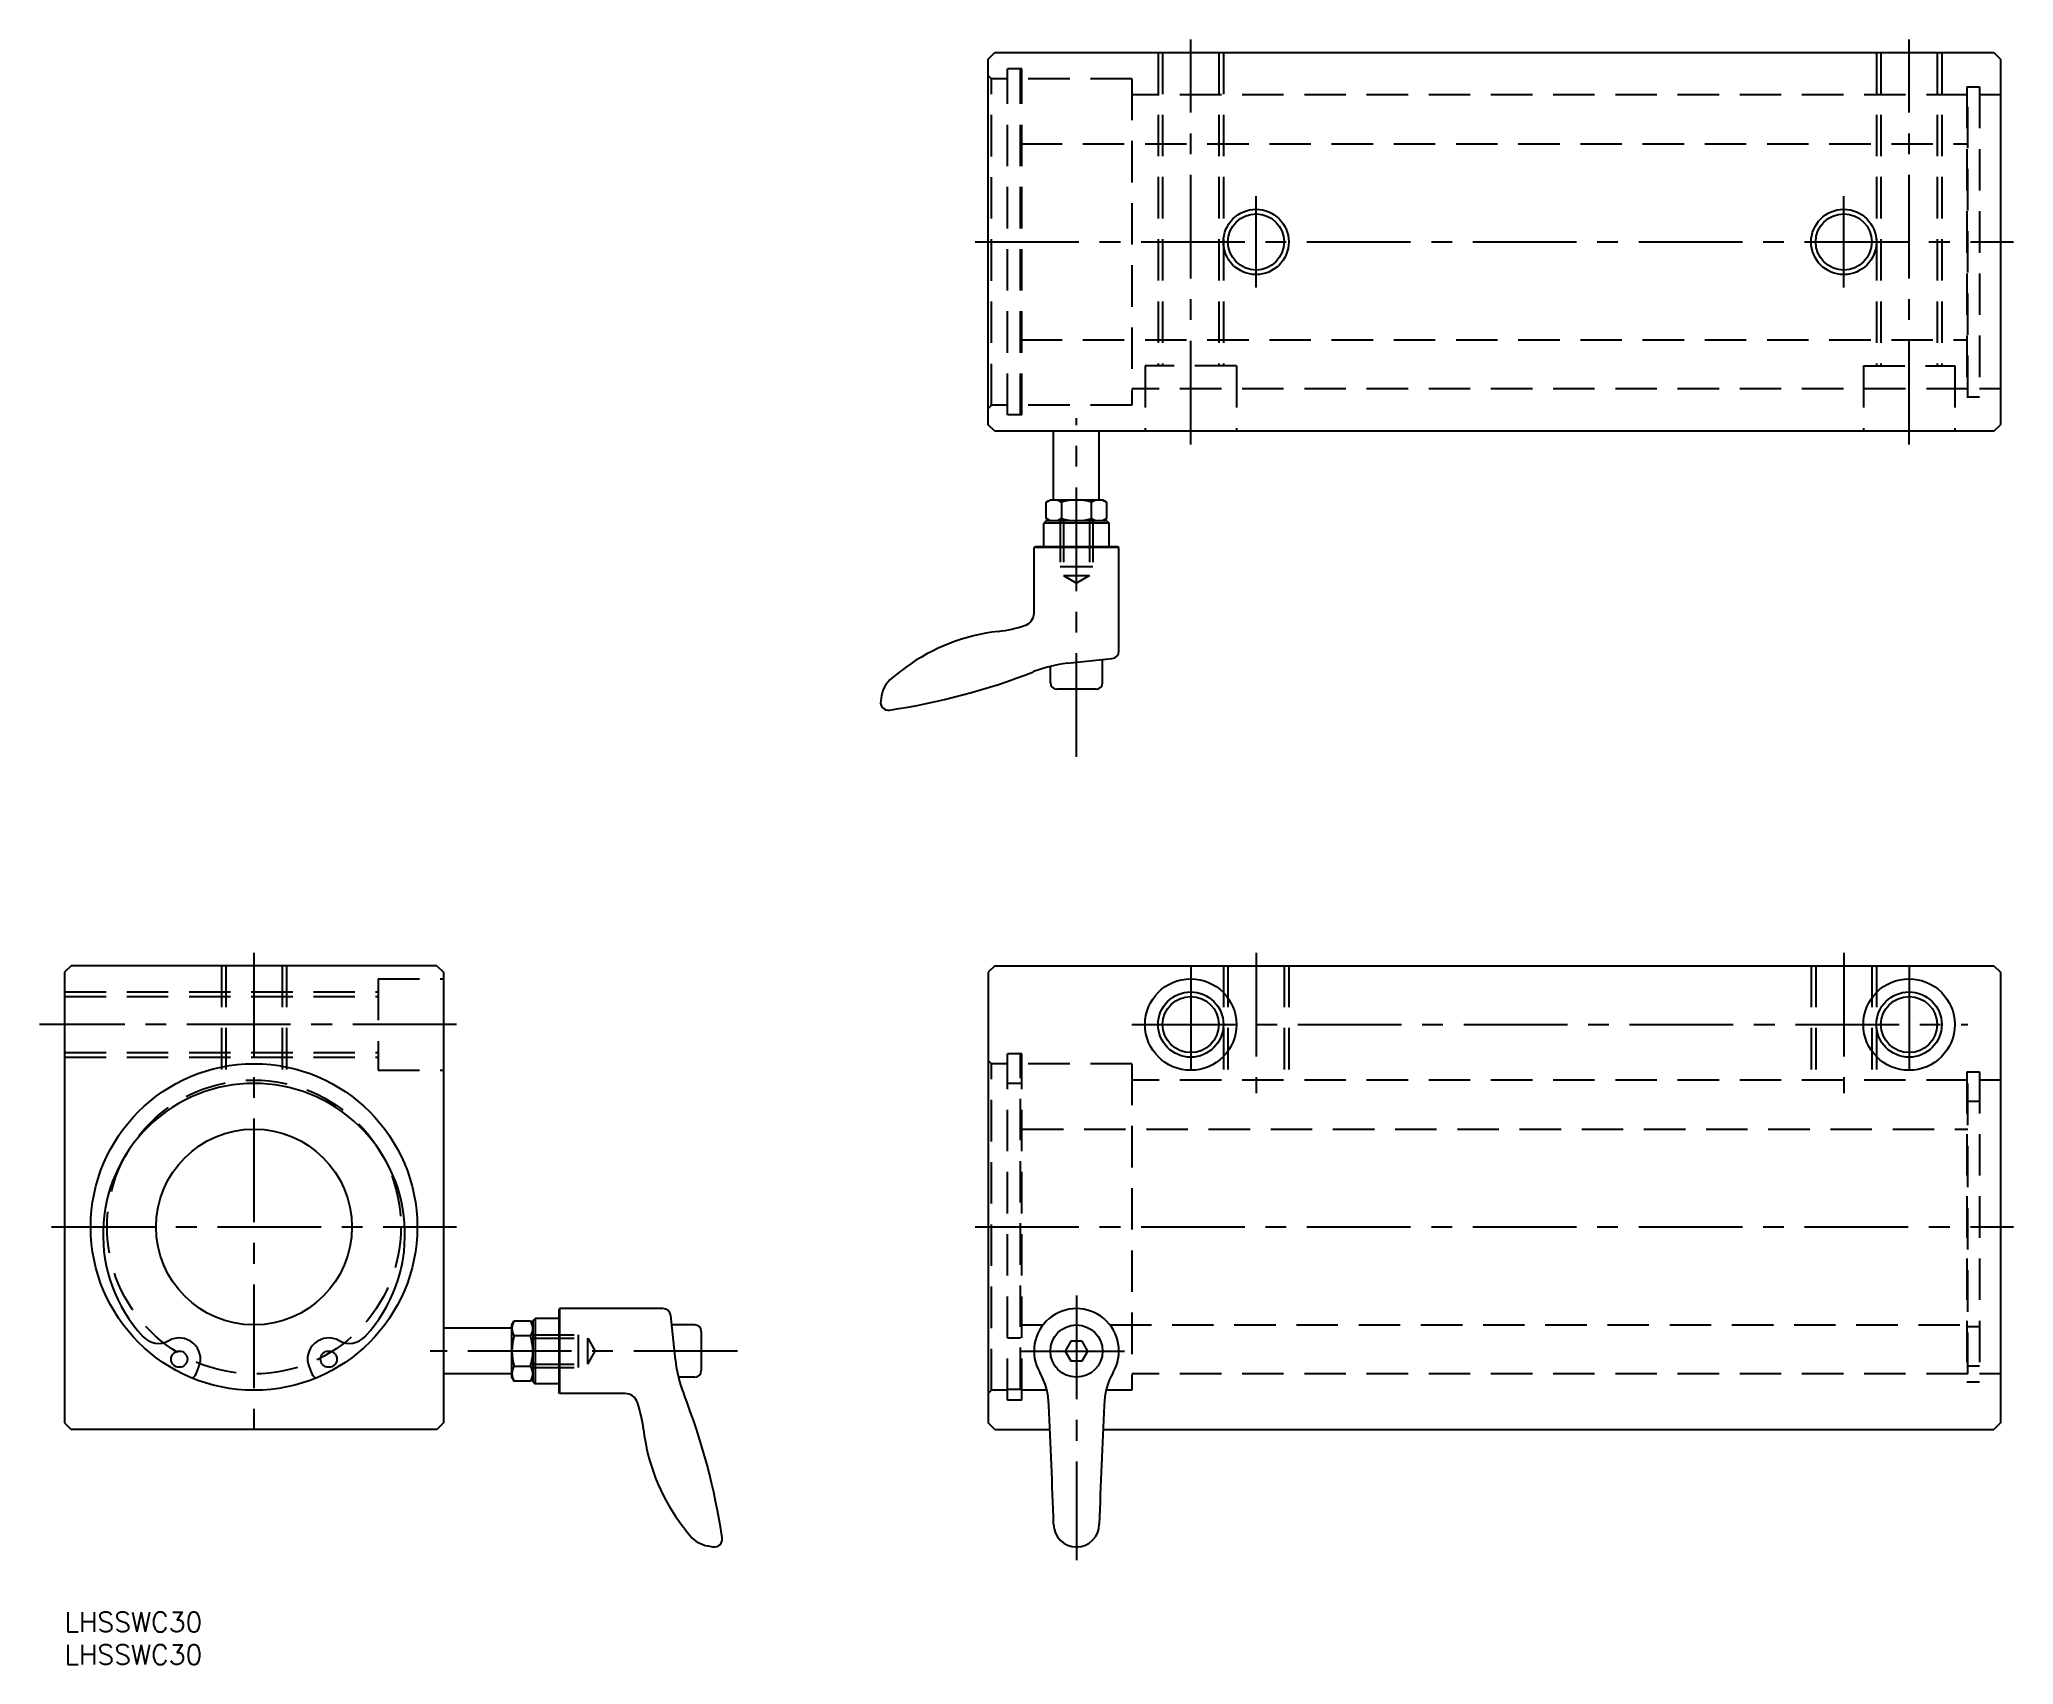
# Model space of a CAD drawing. Extents: x -4 to 298, y -8 to 241.
import ezdxf

# ---------------------------------------------------------------- set-up
doc = ezdxf.new("R2010")
doc.units = 0
doc.header["$LTSCALE"] = 0.5
doc.linetypes.add('CENTER', pattern=[50.8, 31.75, -6.35, 6.35, -6.35])
doc.linetypes.add('DASHED', pattern=[19.05, 12.7, -6.35])
for name, color, linetype in [('MSM_CENTER', 1, 'CENTER'), ('MSM_CONTINUOUS', 7, 'CONTINUOUS'), ('MSM_DASHED', 4, 'DASHED'), ('MSM_NARROW', 5, 'CONTINUOUS'), ('MSM_PART_NUMBER', 7, 'CONTINUOUS')]:
    doc.layers.add(name, color=color, linetype=linetype)
doc.styles.get("Standard").update_dxf_attribs({"font": 'txt.shx', "height": 3, "bigfont": 'bigfont.shx'})

# ---------------------------------------------------------------- blocks, each defined once
blk = doc.blocks.new('*U9')
at = {"layer": 'MSM_PART_NUMBER'}
blk.add_text('LHSSWC30', height=3, dxfattribs=at).set_placement((0, -3))
blk = doc.blocks.new('*U10')
at = {"layer": 'MSM_PART_NUMBER'}
blk.add_text('LHSSWC30', height=3, dxfattribs=at).set_placement((0, -8))

msp = doc.modelspace()

# ---------------------------------------------------------------- linework, layer by layer
at = {"layer": 'MSM_CENTER'}
for p, q in [((172.45, 178.85), (172.45, 240.85)), ((282.45, 178.85), (282.45, 240.85)), ((182.45, 202.85), (182.45, 216.85)), ((272.45, 202.85), (272.45, 216.85)), ((139.45, 209.85), (298.45, 209.85)), ((154.95, 130.99), (154.95, 182.85)), ((29, 101), (29, 26)), ((182.45, 101), (182.45, 79.5)), ((272.45, 101), (272.45, 79.5)), ((172.45, 99), (172.45, 81)), ((282.45, 99), (282.45, 81)), ((60, 90), (-3.85, 90)), ((163.45, 90), (291.45, 90)), ((-2, 59), (60, 59)), ((139.45, 59), (298.45, 59)), ((154.95, 48.5), (154.95, 8)), ((103.02, 40), (56, 40)), ((146.45, 40), (163.45, 40))]:
    msp.add_line(p, q, dxfattribs=at)
at = {"layer": 'MSM_CONTINUOUS'}
for p, q in [((141.45, 237.85), (142.45, 238.85)), ((142.45, 238.85), (295.45, 238.85)), ((295.45, 238.85), (296.45, 237.85)), ((141.45, 181.85), (141.45, 237.85)), ((296.45, 237.85), (296.45, 181.85)), ((172.49, 205.55), (172.49, 205.55)), ((282.4, 205.55), (282.4, 205.55)), ((142.45, 180.85), (141.45, 181.85)), ((295.45, 180.85), (296.45, 181.85)), ((295.45, 180.85), (142.45, 180.85)), ((151.45, 170.35), (151.45, 180.85)), ((158.45, 170.35), (158.45, 180.85)), ((150.33, 169.99), (150.95, 170.35)), ((150.33, 167.51), (150.33, 169.99)), ((150.95, 170.35), (158.95, 170.35)), ((152.64, 169.99), (152.64, 167.51)), ((157.26, 167.51), (157.26, 169.99)), ((158.95, 170.35), (159.57, 169.99)), ((159.57, 169.99), (159.57, 167.51)), ((150.31, 167.15), (149.95, 166.79)), ((150.31, 167.15), (149.95, 166.79)), ((159.95, 166.79), (149.95, 166.79)), ((149.95, 163.15), (149.95, 166.79)), ((159.58, 167.15), (150.31, 167.15)), ((150.95, 167.15), (150.33, 167.51)), ((159.57, 167.51), (158.95, 167.15)), ((159.58, 167.15), (159.95, 166.79)), ((159.58, 167.15), (159.95, 166.79)), ((159.95, 163.15), (159.95, 166.79)), ((148.45, 163.07), (148.65, 163.15)), ((161.45, 163.07), (148.45, 163.07)), ((148.45, 153.03), (148.45, 163.07)), ((161.25, 163.15), (148.65, 163.15)), ((161.45, 163.07), (161.25, 163.15)), ((161.45, 147.23), (161.45, 163.07)), ((153.59, 145.32), (160.37, 146.04)), ((158.95, 142.35), (158.95, 145.89)), ((150.95, 142.35), (150.95, 144.87)), ((125.11, 140.37), (124.97, 139.56)), ((157.95, 141.35), (151.95, 141.35)), ((1, 99), (0, 98)), ((0, 98), (0, 29)), ((57, 99), (1, 99)), ((57, 99), (58, 98)), ((58, 98), (58, 29)), ((142.45, 99), (141.45, 98)), ((141.45, 98), (141.45, 29)), ((142.45, 99), (295.45, 99)), ((295.45, 99), (296.45, 98)), ((296.45, 98), (296.45, 29)), ((75.79, 46.5), (75.7, 46.3)), ((75.7, 46.3), (75.7, 33.7)), ((75.79, 46.5), (75.79, 33.5)), ((91.62, 46.5), (75.79, 46.5)), ((93.53, 38.64), (92.81, 45.43)), ((68.5, 43.5), (58, 43.5)), ((68.5, 44), (68.86, 44.62)), ((68.5, 36), (68.5, 44)), ((68.86, 44.62), (71.34, 44.62)), ((71.34, 44.62), (71.7, 44)), ((71.7, 44.63), (72.07, 45)), ((71.7, 44.63), (72.07, 45)), ((71.7, 44.63), (71.7, 35.37)), ((72.07, 45), (72.07, 35)), ((75.7, 45), (72.07, 45)), ((96.5, 44), (92.97, 44)), ((97.5, 43), (97.5, 37)), ((71.34, 42.31), (68.86, 42.31)), ((154.08, 41.5), (153.21, 40)), ((153.21, 40), (154.08, 38.5)), ((155.81, 41.5), (154.08, 41.5)), ((156.68, 40), (155.81, 41.5)), ((155.81, 38.5), (156.68, 40)), ((20.26, 36.79), (20.57, 37.58)), ((37.43, 37.58), (37.74, 36.79)), ((68.5, 36.5), (58, 36.5)), ((68.86, 37.69), (71.34, 37.69)), ((154.08, 38.5), (155.81, 38.5)), ((68.86, 35.38), (68.5, 36)), ((71.34, 35.38), (68.86, 35.38)), ((71.7, 36), (71.34, 35.38)), ((71.7, 35.37), (72.07, 35)), ((71.7, 35.37), (72.07, 35)), ((71.7, 35.37), (72.07, 35)), ((75.7, 35), (72.07, 35)), ((75.79, 33.5), (75.7, 33.7)), ((85.82, 33.5), (75.79, 33.5)), ((96.5, 36), (93.99, 36)), ((0, 29), (1, 28)), ((57, 28), (1, 28)), ((58, 29), (57, 28)), ((142.45, 28), (141.45, 29)), ((142.45, 28), (150.88, 28)), ((159.01, 28), (295.45, 28)), ((296.45, 29), (295.45, 28)), ((98.48, 10.16), (99.29, 10.02))]:
    msp.add_line(p, q, dxfattribs=at)
for centre, radius in [((182.45, 209.85), 4.3), ((272.45, 209.85), 4.3), ((172.45, 90), 7), ((282.45, 90), 7), ((172.45, 90), 4.3), ((282.45, 90), 4.3), ((29, 59), 25), ((29, 59), 15), ((154.95, 40), 4), ((17.55, 38.76), 1.25), ((40.45, 38.76), 1.25)]:
    msp.add_circle(centre, radius, dxfattribs=at)
for centre, radius, start, end in [((151.48, 168.31), 2.04, 55.6158, 124.3842), ((154.95, 162.71), 7.64, 72.412, 107.588), ((158.41, 168.31), 2.04, 55.6158, 124.3842), ((151.48, 169.2), 2.04, 235.6158, 304.3842), ((154.95, 174.79), 7.64, 252.412, 287.588), ((158.41, 169.2), 2.04, 235.6158, 304.3842), ((146.45, 153.03), 2, 288.7225, 0), ((146.39, 120.41), 30, 96.5681, 125.9525), ((140.67, 170.08), 20, 276.5681, 288.7225), ((155.7, 125.43), 20, 96.0574, 111.4728), ((160.25, 147.23), 1.2, 276.0574, 0), ((129.54, 139.59), 4.5, 129.792, 170), ((111.77, 237.1), 100, 278.3651, 291.4728), ((152.26, 112.31), 40, 125.9525, 129.792), ((151.95, 142.35), 1, 180, 270), ((157.95, 142.35), 1, 270, 0), ((126.15, 139.35), 1.2, 170, 278.3651), ((29, 57.88), 23.12, 317.4306, 222.5694), ((91.62, 45.3), 1.2, 6.0574, 90), ((154.95, 40), 6.5, 329.7274, 210.2726), ((70.54, 43.46), 2.04, 145.6158, 214.3842), ((69.66, 43.46), 2.04, 325.6158, 34.3842), ((96.5, 43), 1, 0, 90), ((14.36, 44.43), 3.25, 222.5694, 299.3618), ((17.55, 38.76), 3.25, 338.5321, 119.3618), ((40.45, 38.76), 3.25, 60.6382, 201.4679), ((43.64, 44.43), 3.25, 240.6382, 317.4306), ((76.14, 40), 7.64, 162.412, 197.588), ((64.06, 40), 7.64, 342.412, 17.588), ((17.94, 37.7), 2.5, 311.6829, 338.5321), ((40.06, 37.7), 2.5, 201.4679, 228.3171), ((70.54, 36.54), 2.04, 145.6158, 214.3842), ((69.66, 36.54), 2.04, 325.6158, 34.3842), ((113.42, 40.75), 20, 186.0574, 201.4728), ((96.5, 37), 1, 270, 0), ((140.7, 31.68), 10, 0, 30.2726), ((169.2, 31.68), 10, 149.7274, 180), ((85.82, 31.5), 2, 18.7225, 90), ((1.75, -3.17), 100, 8.3651, 21.4728), ((68.77, 25.72), 20, 6.5681, 18.7225), ((-648.2, -10.38), 800, 1.71041, 3.01374), ((958.09, -10.38), 800, 176.98626, 178.28959), ((118.45, 31.44), 30, 186.5681, 215.9525), ((126.54, 37.31), 40, 215.9525, 219.792), ((154.95, 13.5), 3.5, 180, 0), ((99.26, 14.59), 4.5, 219.792, 260), ((99.5, 11.2), 1.2, 260, 8.3651)]:
    msp.add_arc(centre, radius, start, end, dxfattribs=at)
at = {"layer": 'MSM_DASHED'}
for p, q in [((167.45, 238.85), (167.45, 190.85)), ((168.15, 238.85), (168.15, 190.85)), ((176.75, 238.85), (176.75, 190.85)), ((177.45, 238.85), (177.45, 190.85)), ((277.45, 238.85), (277.45, 190.85)), ((278.15, 238.85), (278.15, 190.85)), ((286.75, 238.85), (286.75, 190.85)), ((287.45, 238.85), (287.45, 190.85)), ((146.6, 236.35), (144.4, 236.35)), ((144.4, 183.35), (144.4, 236.35)), ((146.4, 183.35), (146.4, 236.35)), ((146.6, 183.35), (146.6, 236.35)), ((141.45, 235.35), (141.95, 234.85)), ((144.4, 234.85), (141.95, 234.85)), ((141.95, 184.85), (141.95, 234.85)), ((163.45, 234.85), (146.4, 234.85)), ((163.45, 234.85), (163.45, 184.85)), ((291.3, 233.6), (293.25, 233.6)), ((291.3, 233.6), (291.3, 186.1)), ((291.45, 186.1), (291.45, 233.6)), ((293.25, 233.6), (293.25, 186.1)), ((291.45, 232.35), (163.45, 232.35)), ((296.45, 232.35), (293.25, 232.35)), ((146.4, 224.85), (291.45, 224.85)), ((146.4, 194.85), (291.45, 194.85)), ((165.45, 190.85), (165.45, 180.85)), ((179.45, 190.85), (165.45, 190.85)), ((179.45, 190.85), (179.45, 180.85)), ((275.45, 190.85), (289.45, 190.85)), ((275.45, 190.85), (275.45, 180.85)), ((289.45, 190.85), (289.45, 180.85)), ((141.45, 184.35), (141.95, 184.85)), ((144.4, 184.85), (141.95, 184.85)), ((163.45, 184.85), (146.4, 184.85)), ((291.45, 187.35), (163.45, 187.35)), ((293.25, 186.1), (291.3, 186.1)), ((296.45, 187.35), (293.25, 187.35)), ((146.6, 183.35), (144.4, 183.35)), ((152.45, 167.15), (152.45, 160.15)), ((152.95, 167.15), (152.95, 158.75)), ((156.95, 167.15), (156.95, 158.75)), ((157.45, 167.15), (157.45, 160.15)), ((152.45, 160.15), (157.45, 160.15)), ((152.95, 158.75), (156.95, 158.75)), ((152.95, 158.75), (154.95, 157.6)), ((156.95, 158.75), (154.95, 157.6)), ((24, 99), (24, 80.94)), ((24.7, 99), (24.7, 81.09)), ((33.3, 99), (33.3, 81.09)), ((34, 99), (34, 80.94)), ((48, 97), (58, 97)), ((48, 97), (48, 83)), ((177.45, 99), (177.45, 81.5)), ((178.15, 99), (178.15, 81.5)), ((186.75, 99), (186.75, 81.5)), ((187.45, 99), (187.45, 81.5)), ((267.45, 99), (267.45, 81.5)), ((268.15, 99), (268.15, 81.5)), ((276.75, 99), (276.75, 81.5)), ((277.45, 99), (277.45, 81.5)), ((0, 95), (48, 95)), ((0, 94.3), (48, 94.3)), ((0, 85.7), (48, 85.7)), ((0, 85), (48, 85)), ((146.6, 85.5), (144.4, 85.5)), ((144.4, 32.5), (144.4, 85.5)), ((146.4, 34.18), (146.4, 85.5)), ((146.6, 32.5), (146.6, 85.5)), ((48, 83), (58, 83)), ((141.45, 84.5), (141.95, 84)), ((144.4, 84), (141.95, 84)), ((141.95, 34), (141.95, 84)), ((163.45, 84), (146.6, 84)), ((163.45, 84), (163.45, 34)), ((291.3, 82.75), (293.25, 82.75)), ((291.3, 82.75), (291.3, 35.25)), ((291.45, 36.5), (291.45, 82.75)), ((293.25, 82.75), (293.25, 35.25)), ((146.6, 81), (144.4, 81)), ((291.45, 81.5), (163.45, 81.5)), ((296.45, 81.5), (293.25, 81.5)), ((291.45, 78.25), (293.25, 78.25)), ((146.6, 74), (291.45, 74)), ((71.7, 42.5), (78.7, 42.5)), ((78.7, 37.5), (78.7, 42.5)), ((146.6, 44), (149.82, 44)), ((160.07, 44), (291.45, 44)), ((291.45, 43.77), (293.25, 43.77)), ((71.7, 42), (80.1, 42)), ((80.1, 38), (80.1, 42)), ((80.1, 42), (81.25, 40)), ((80.1, 38), (81.25, 40)), ((144.4, 42.01), (146.4, 42.01)), ((71.7, 38), (80.1, 38)), ((71.7, 37.5), (78.7, 37.5)), ((291.45, 36.5), (163.45, 36.5)), ((293.25, 37.68), (291.45, 37.68)), ((296.45, 36.5), (293.25, 36.5)), ((141.45, 33.5), (141.95, 34)), ((144.4, 34), (141.95, 34)), ((144.38, 34.18), (146.38, 34.18)), ((150.42, 34), (146.6, 34)), ((163.45, 34), (159.47, 34)), ((293.25, 35.25), (291.3, 35.25)), ((146.6, 32.5), (144.4, 32.5))]:
    msp.add_line(p, q, dxfattribs=at)
msp.add_circle((29, 59), 22.5, dxfattribs=at)
at = {"layer": 'MSM_NARROW'}
for centre in [(182.45, 209.85), (272.45, 209.85), (172.45, 90), (282.45, 90)]:
    msp.add_circle(centre, 5, dxfattribs=at)

# ---------------------------------------------------------------- block references
at = {"layer": 'MSM_CONTINUOUS'}
for name in ['*U9', '*U10']:
    msp.add_blockref(name, (0, 0), dxfattribs=at)

doc.saveas('drawing.dxf')
